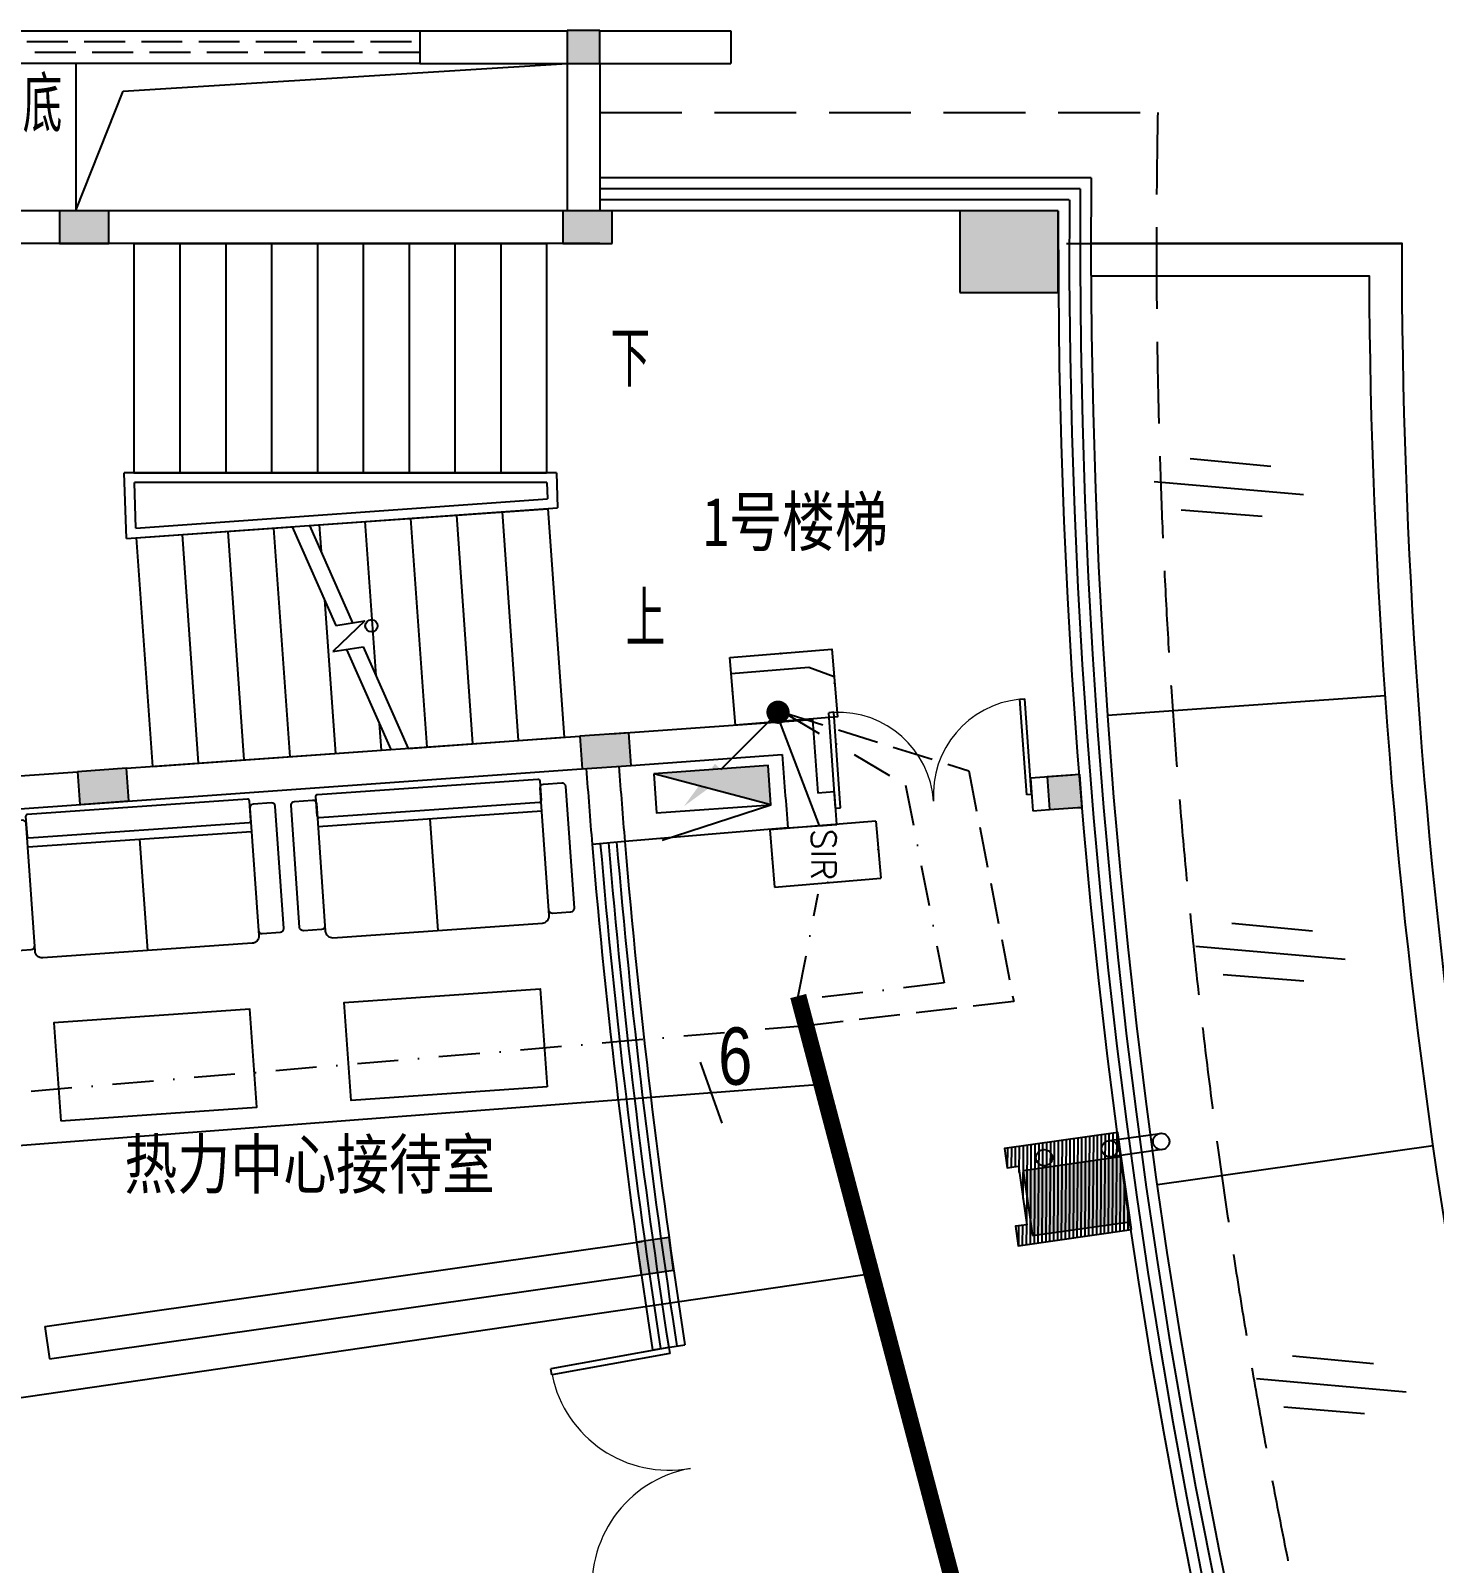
# Model space of a CAD drawing. Extents: x 13680 to 1640314, y -473492 to 65390.
# Drawn here: x 1301844 to 1310418, y -395545 to -386183 of the extents above; entities that cross this region are included whole.
import ezdxf
from ezdxf.enums import TextEntityAlignment as Align

# ---------------------------------------------------------------- set-up
doc = ezdxf.new("R2010")
doc.units = 0
doc.header["$LTSCALE"] = 1000
doc.header["$MEASUREMENT"] = 0
doc.linetypes.add('DASH', pattern=[0.35, 0.25, -0.1])
doc.linetypes.add('DASHDOT', pattern=[1, 0.5, -0.25, 0, -0.25])
for name, color, linetype in [('0-桥架', 120, 'Continuous'), ('AXIS', 1, 'Continuous'), ('COLUMN', 255, 'Continuous'), ('DIM-照明', 3, 'Continuous'), ('DIM_IDEN', 8, 'Continuous'), ('DIM_SYMB', 3, 'Continuous'), ('DM', 1, 'Continuous'), ('DOOR_FIRE', 4, 'Continuous'), ('EQUIP-通讯', 6, 'Continuous'), ('HATCH', 8, 'Continuous'), ('LINE', 123, 'Continuous'), ('LWIRE', 4, 'Continuous'), ('PUB_HATCH', 8, 'Continuous'), ('PUB_TEXT', 7, 'Continuous'), ('S-提资20140812', 6, 'Continuous'), ('S-消防器材提资', 2, 'Continuous'), ('STAIR', 2, 'Continuous'), ('TEL_TEXT', 7, 'Continuous'), ('VPIPE-雨水', 4, 'DASH'), ('WALL', 255, 'Continuous'), ('WINDOW', 2, 'Continuous'), ('WINDOW_GROUND', 21, 'Continuous'), ('WIRE-照明', 120, 'Continuous'), ('室外建筑', 8, 'Continuous'), ('装修家具', 8, 'Continuous')]:
    doc.layers.add(name, color=color, linetype=linetype)
doc.styles.add('_HZTXT', font='txt.shx', dxfattribs={"width": 0.8, "bigfont": 'HZTXT.shx'})
doc.styles.add('_TCH_DIM', font='SIMPLEX', dxfattribs={"bigfont": 'GBCBIG'})
doc.styles.add('_TCH_DIM_T3', font='SIMPLEX', dxfattribs={"width": 0.705882, "bigfont": 'GBCBIG'})
doc.styles.add('_TEL_DIM', font='SIMPLEX', dxfattribs={"width": 0.8, "height": 3.5, "bigfont": 'HZTXT'})
doc.styles.get("Standard").update_dxf_attribs({"font": 'haiwenrs.shx', "bigfont": 'hztxt.shx'})
doc.styles.add('宋体', font='', dxfattribs={"width": 0.8})
doc.styles.get('宋体').set_extended_font_data('SimSun')
doc.dimstyles.new('_TCH_ARROW&&100', dxfattribs={"dimtxt": 297.5, "dimasz": 200, "dimexe": 250, "dimexo": 300, "dimgap": 126.25, "dimtad": 1, "dimdec": 0, "dimzin": 0, "dimdsep": 46, "dimtxsty": '_TCH_DIM_T3', "dimcen": 0.09, "dimclrt": 7, "dimazin": 2, "dimtfac": 1, "dimtdec": 0, "dimtix": 1, "dimtmove": 2, "dimatfit": 3, "dimfxl": 1, "dimtolj": 1, "dimtzin": 0, "dimarcsym": 0})

# ---------------------------------------------------------------- blocks, each defined once
blk = doc.blocks.new('xfx-gz')
at = {"layer": 'S-消防器材提资'}
blk.add_hatch(color=8, dxfattribs=at).paths.add_polyline_path([(0, 240), (0, 0), (700, 0)])
at = {"layer": 'S-消防器材提资', "color": 8}
for p, q in [((677.9, 408.2), (0, 240)), ((0, 240), (700, 0))]:
    blk.add_line(p, q, dxfattribs=at)
blk.add_lwpolyline([(700, 0), (700, 240), (0, 240), (0, 0)], close=True, dxfattribs=at)
blk = doc.blocks.new('yg')
at = {"layer": 'VPIPE-雨水', "linetype": 'Continuous'}
blk.add_circle((400326.7, 293633.6), 50, dxfattribs=at)
blk = doc.blocks.new('$DorLib2D$00000002')
for p, q in [((-0.5, 0), (-0.5, 0.4875)), ((-0.475, 0.4875), (-0.5, 0.4875)), ((-0.475, 0), (-0.475, 0.4875)), ((0.475, 0), (0.475, 0.4875)), ((0.475, 0.4875), (0.5, 0.4875)), ((0.5, 0), (0.5, 0.4875)), ((-0.5, 0), (-0.475, 0)), ((0.5, 0), (0.475, 0))]:
    blk.add_line(p, q)
at = {"lineweight": 13}
for centre, start, end in [((-0.4875, 0), 0, 88.53072), ((0.4875, 0), 91.46928, 180)]:
    blk.add_arc(centre, 0.4875, start, end, dxfattribs=at)
blk = doc.blocks.new('*D324')
at = {"layer": 'AXIS', "color": 0, "lineweight": -2, "transparency": 16777216}
for p, q in [((1283282.9, -403645.3), (1280032.9, -403645.3)), ((1331197.3, -459746), (1330688.9, -462956))]:
    blk.add_line(p, q, dxfattribs=at)
blk.add_arc((1340082.9, -403645.3), 59800, 180.191648, 260.808259, dxfattribs=at)
at = {"layer": 'AXIS', "color": 0, "transparency": 16777216}
for points in [[(1280249.9, -403845.4), (1280316.6, -403845.3), (1280282.9, -403645.3)], [(1330535.8, -462644.5), (1330525.3, -462710.4), (1330728, -462709.1)]]:
    blk.add_solid(points, dxfattribs=at)
at = {"layer": 'Defpoints', "color": 0, "transparency": 16777216}
for p in [(1283582.9, -403645.3), (1340082.9, -403645.3), (1286800.7, -430793.9), (1331244.3, -459449.7)]:
    blk.add_point(p, dxfattribs=at)
at = {"layer": 'AXIS', "color": 7, "transparency": 16777216, "insert": (1294819.7, -442303.7), "char_height": 297.5, "attachment_point": 5, "rotation": 310.49995, "style": '_TCH_DIM_T3'}
blk.add_mtext('\\A1;81°', dxfattribs=at)
blk = doc.blocks.new('A$C746E4A17')
at = {"layer": 'WALL'}
h = blk.add_hatch(dxfattribs=at)
h.set_pattern_fill('ANSI31', color=8, scale=15)
h.set_pattern_definition([(45, (0, 0), (-16.83798, 16.83798), [])])
h.paths.add_polyline_path([(7582, -7466.3), (7582, -6866.3), (6952, -6866.3), (6952, -6986.3), (6952, -7346.3), (6952, -7466.3)])
h.paths.add_polyline_path([(7955.8, -1586.8), (8040.3, -992.8), (7416.6, -904), (7399.7, -1022.8), (7349, -1379.2), (7332.1, -1498)])
h.paths.add_polyline_path([(8449.9, -15501.1), (8576.3, -16087.6), (7892.1, -16235.1), (7866.8, -16117.8), (7935.2, -16103), (7859.4, -15751.1), (7790.9, -15765.8), (7765.7, -15648.5)])
h.paths.add_polyline_path([(12384.6, -26363.8), (12669.6, -26891.8), (12053.6, -27224.3), (11996.6, -27118.7), (12058.2, -27085.4), (11887.2, -26768.6), (11825.6, -26801.9), (11768.6, -26696.3)])
h.paths.add_polyline_path([(7664.2, -9712), (7706.7, -10310.5), (7008.4, -10360), (6999.9, -10240.3), (7069.8, -10235.4), (7044.3, -9876.3), (6974.4, -9881.2), (6965.9, -9761.5)])
h.paths.add_polyline_path([(10015.3, -21024.4), (10223.1, -21587.3), (9566.4, -21829.7), (9524.8, -21717.1), (9590.5, -21692.9), (9465.8, -21355.2), (9400.2, -21379.4), (9358.6, -21266.8)])
h.paths.add_polyline_path([(10029.9, 6840.7), (10237.5, 7403.6), (9580.8, 7645.9), (9539.3, 7533.3), (9605, 7509.1), (9480.3, 7171.3), (9414.7, 7195.6), (9373.1, 7083)])
h.paths.add_polyline_path([(15454.1, 17041.6), (15810.5, 17524.2), (15247.5, 17940.1), (15176.2, 17843.6), (15232.5, 17802), (15018.6, 17512.4), (14962.3, 17554), (14891, 17457.5)])
h.paths.add_polyline_path([(8437.2, 1219.8), (8563.5, 1806.3), (7879.2, 1953.7), (7853.9, 1836.4), (7922.4, 1821.6), (7846.6, 1469.7), (7778.2, 1484.4), (7752.9, 1367.1)])
h.paths.add_polyline_path([(12356.9, 12088.8), (12641.8, 12616.9), (12025.8, 12949.3), (11968.8, 12843.6), (12030.4, 12810.4), (11859.5, 12493.6), (11797.9, 12526.8), (11740.9, 12421.2)])
at = {"layer": 'WALL', "color": 2}
blk.add_lwpolyline([(15454.1, 17041.6), (15810.5, 17524.2), (15247.5, 17940.1), (15176.2, 17843.6), (15232.5, 17802), (15018.6, 17512.4), (14962.3, 17554), (14891, 17457.5), (15454.1, 17041.6)], dxfattribs=at)
blk = doc.blocks.new('A$C78CF44EF')
at = {"layer": '装修家具', "color": 4}
blk.add_line((2563.3, 1138.3), (1215.3, 1138.3), dxfattribs=at)
at = {"layer": '装修家具', "color": 8}
for p, q in [((2574.3, 1083.3), (1204.3, 1083.3)), ((1889.3, 1083.3), (1889.3, 401.3))]:
    blk.add_line(p, q, dxfattribs=at)
at = {"layer": '装修家具', "color": 4, "flags": 128}
for points in [[(1204.3, 478.3, -0.414214), (1182.3, 456.3), (1071.3, 456.3, -0.414216), (1049.3, 478.3), (1049.3, 1226.3, -0.198904), (1055.7, 1241.9, -0.198911), (1071.3, 1248.3), (1182.3, 1248.3, -0.414211), (1204.3, 1226.3, -0.414211)], [(1204.3, 1149.3), (1204.3, 1270.3, -0.198896), (1207.5, 1278.1, -0.198912), (1215.3, 1281.3), (2563.3, 1281.3, -0.414208), (2574.3, 1270.3), (2574.3, 1149.3)], [(1204.3, 1226.3), (1204.3, 445.3, 0.414215), (1248.3, 401.3), (2530.3, 401.3, 0.414214), (2574.3, 445.3), (2574.3, 1226.3)], [(2574.3, 1226.3, -0.414214), (2596.3, 1248.3), (2707.3, 1248.3, -0.198912), (2722.9, 1241.9, -0.198912), (2729.3, 1226.3), (2729.3, 478.3, -0.414218), (2707.3, 456.3), (2596.3, 456.3, -0.414216), (2574.3, 478.3, -0.414216)]]:
    blk.add_lwpolyline(points, format="xyb", dxfattribs=at)
at = {"layer": '装修家具', "color": 4}
blk.add_lwpolyline([(2489.3, -598.7), (1289.3, -598.7), (1289.3, 1.3), (2489.3, 1.3)], close=True, dxfattribs=at)
at = {"layer": '装修家具', "color": 8}
for centre, start, end in [((1215.3, 1149.3), 180, 270), ((2563.3, 1149.3), 270, 0)]:
    blk.add_arc(centre, 11, start, end, dxfattribs=at)
blk = doc.blocks.new('$TelecSys$00000080')
for p, q in [((-0.7, -0.7), (0, 0)), ((0.104, 0.104), (0.104, 0.104)), ((-0.104, -0.104), (-0.104, -0.104))]:
    blk.add_line(p, q)
at = {"const_width": 0.142}
blk.add_lwpolyline([(0.071, 0, 1), (-0.071, 0, 1)], format="xyb", close=True, dxfattribs=at)
blk.add_solid([(-0.63, -0.77), (-0.77, -0.63), (-1.15, -1.15)])
at = {"width": 0.8, "flags": 9}
blk.add_attdef('A', (0, 0), '', height=0.00002, rotation=180, dxfattribs=at)
blk = doc.blocks.new('$equip$00001876')
at = {"color": 0, "linetype": 'Continuous'}
blk.add_lwpolyline([(-0.625, 0.415), (0.625, 0.415), (0.625, -0.415), (-0.625, -0.415)], close=True, dxfattribs=at)
blk.add_lwpolyline([(0.625, 0.075), (0.325, 0.215), (-0.625, 0.215)], dxfattribs=at)
for p in [(0, 0.415), (-0.625, 0), (0.625, 0), (0, -0.415)]:
    blk.add_point(p)
at = {"layer": 'TEL_TEXT', "style": '_TEL_DIM', "flags": 1}
blk.add_attdef('A', text='', height=0.00002, dxfattribs=at).set_placement((0, 0), align=Align.MIDDLE_CENTER)
blk = doc.blocks.new('$equip$00001889')
for p, q in [((-0.65, 0.35), (-0.65, -0.35)), ((0.65, 0.35), (-0.65, 0.35)), ((0.65, 0.35), (0.65, -0.35)), ((-0.65, -0.35), (0.65, -0.35))]:
    blk.add_line(p, q)
for p in [(0, 0.35), (-0.65, 0), (0.65, 0), (0, -0.35)]:
    blk.add_point(p)
at = {"color": 7, "style": '_TEL_DIM'}
blk.add_attdef('$TEXT$', text='', height=0.3, dxfattribs=at).set_placement((-0.02, -0.003), align=Align.MIDDLE_CENTER)
at = {"color": 7, "style": '_TEL_DIM', "flags": 1}
blk.add_attdef('A', text='', height=0.00002, dxfattribs=at).set_placement((0, 0), align=Align.MIDDLE_CENTER)
blk = doc.blocks.new('$TelecSys$00000095')
blk.add_line((0.4, 0.4), (-0.4, -0.4))
at = {"width": 0.8}
blk.add_attdef('N', text='', height=1, dxfattribs=at).set_placement((-0.017, 1.056), align=Align.MIDDLE)
blk = doc.blocks.new('2FX')
at = {"layer": 'PUB_HATCH', "linetype": 'ByBlock'}
for points in [[(1296084.6, -402545.3), (1296284.6, -402545.3), (1296284.6, -402345.3), (1296084.6, -402345.3)], [(1299030.4, -407103.4), (1299229.9, -407089.3), (1299215.8, -406889.8), (1299016.3, -406903.9)], [(1296508.6, -409746), (1296536.8, -409944), (1296734.8, -409915.8), (1296706.6, -409717.8)]]:
    blk.add_hatch(color=256, dxfattribs=at).paths.add_polyline_path(points)
at = {"layer": 'PUB_HATCH'}
for points in [[(1292984.1, -403445.1), (1292984.1, -403645.1), (1293284.1, -403645.1), (1293284.1, -403445.1)], [(1296058.6, -403445.1), (1296058.6, -403645.1), (1296358.6, -403645.1), (1296358.6, -403445.1)], [(1298483.8, -403445.3), (1298483.8, -403945.3), (1299083.8, -403945.3), (1299083.8, -403445.3)], [(1296161.6, -406654.9), (1296175.8, -406854.4), (1296475, -406833.2), (1296460.9, -406633.7)], [(1293094.4, -406871.7), (1293108.5, -407071.2), (1293407.8, -407050), (1293393.6, -406850.5)], [(1298870.6, -409308.8), (1298927, -409704.8), (1299521, -409620.3), (1299464.6, -409224.3)]]:
    blk.add_hatch(color=256, dxfattribs=at).paths.add_polyline_path(points)
at = {"layer": 'COLUMN', "linetype": 'ByBlock'}
for p, q in [((1296284.6, -402345.3), (1296084.6, -402345.3)), ((1296084.6, -402345.3), (1296084.6, -402545.3)), ((1296284.6, -402545.3), (1296284.6, -402345.3)), ((1296084.6, -402545.3), (1296284.6, -402545.3)), ((1299215.8, -406889.8), (1299016.3, -406903.9)), ((1299016.3, -406903.9), (1299030.4, -407103.4)), ((1299229.9, -407089.3), (1299215.8, -406889.8)), ((1299030.4, -407103.4), (1299229.9, -407089.3)), ((1296706.6, -409717.8), (1296508.6, -409746)), ((1296508.6, -409746), (1296536.8, -409944)), ((1296734.8, -409915.8), (1296706.6, -409717.8)), ((1296536.8, -409944), (1296734.8, -409915.8))]:
    blk.add_line(p, q, dxfattribs=at)
at = {"layer": 'COLUMN'}
for p, q in [((1293083.8, -402545.6), (1293083.8, -403444.8)), ((1298483.8, -403445.3), (1298483.8, -403945.3)), ((1299083.8, -403445.3), (1298483.8, -403445.3)), ((1299083.8, -403945.3), (1299083.8, -403445.3)), ((1298483.8, -403945.3), (1299083.8, -403945.3)), ((1299464.6, -409224.3), (1298870.6, -409308.8)), ((1299521, -409620.3), (1299464.6, -409224.3)), ((1298870.6, -409308.8), (1298927, -409704.8)), ((1298927, -409704.8), (1299521, -409620.3))]:
    blk.add_line(p, q, dxfattribs=at)
at = {"layer": 'DIM_IDEN', "linetype": 'ByBlock'}
blk.add_circle((1294888.8, -405980.1), 37.2, dxfattribs=at)
at = {"layer": 'DIM_SYMB'}
for points in [[(1296296.3, -404345.3, 0, 0, 0), (1292394.2, -404345.3, 0, 0, 0), (1292467.8, -406130.4, 0, 0, 0), (1293756.4, -406051.2, 80, 0, 0), (1294055.8, -406032.8, 0, 0, 0)], [(1299493.5, -404908.9, 0, 0, 0), (1299511.1, -405529, 80, 0, 0), (1299519.6, -405828.9, 0, 0, 0)], [(1296389.3, -405937.1, 0, 0, 0), (1296015.8, -405963.5, 0, 0, 0), (1295477.2, -406001.6, 80, 0, 0), (1295177.9, -406022.8, 0, 0, 0)], [(1300341, -412064.6, 0, 0, 0), (1300234, -411611.6, 80, 0, 0), (1300165, -411319.7, 0, 0, 0)]]:
    blk.add_lwpolyline(points, format="xyseb", dxfattribs=at)
at = {"layer": 'DM', "color": 6, "linetype": 'ByBlock'}
for p, q in [((1299396.2, -409124.7), (1299705.7, -409081.3)), ((1299719.6, -409180.1), (1299410, -409223.4))]:
    blk.add_line(p, q, dxfattribs=at)
for centre in [(1299712.7, -409130.6), (1299398.9, -409174.6)]:
    blk.add_circle(centre, 50, dxfattribs=at)
at = {"layer": 'LINE', "linetype": 'DASH', "ltscale": 2}
blk.add_line((1296283.8, -402845.3), (1299691.7, -402845.3), dxfattribs=at)
at = {"layer": 'LINE'}
for points in [[(1299888.9, -404958.6), (1300382.2, -405005.2)], [(1299669, -405098.4), (1300582.2, -405178.4)], [(1299835.6, -405271.6), (1300328.9, -405311.5)]]:
    blk.add_lwpolyline(points, dxfattribs=at)
at = {"layer": 'LINE', "linetype": 'DASH', "ltscale": 2}
for radius, start, end in [(55400, 179.17262, 261.82632), (40400, 178.86539, 262.13356)]:
    blk.add_arc((1340083.8, -403645.3), radius, start, end, dxfattribs=at)
at = {"layer": 'STAIR'}
for p, q in [((1293373.1, -402715.1), (1296083.8, -402545.6)), ((1293083.8, -403444.8), (1293373.1, -402715.1)), ((1293438.6, -403645.3), (1295958.6, -403645.3)), ((1293438.6, -403645.3), (1293438.6, -405045.3)), ((1293718.6, -403645.3), (1293718.6, -405045.3)), ((1293998.6, -403645.3), (1293998.6, -405045.3)), ((1294278.6, -403645.3), (1294278.6, -405045.3)), ((1294558.6, -403645.3), (1294558.6, -405045.3)), ((1294838.6, -403645.3), (1294838.6, -405045.3)), ((1295118.6, -403645.3), (1295118.6, -405045.3)), ((1295398.6, -403645.3), (1295398.6, -405045.3)), ((1295678.6, -403645.3), (1295678.6, -405045.3)), ((1295958.6, -403645.3), (1295958.6, -405045.3)), ((1296018.7, -405045.3), (1293378.6, -405045.3)), ((1293392.8, -405447.5), (1293378.6, -405045.3)), ((1293438.6, -405045.3), (1295958.6, -405045.3)), ((1296018.7, -405045.3), (1296026.3, -405261)), ((1295960.8, -405105.3), (1293440.8, -405105.3)), ((1293450.6, -405383.2), (1293440.8, -405105.3)), ((1295960.8, -405105.3), (1295964.3, -405205.2)), ((1293392.8, -405447.5), (1296026.3, -405261)), ((1293450.6, -405383.2), (1295964.3, -405205.2)), ((1294511.2, -405368.3), (1295966.4, -405265.2)), ((1295966.4, -405265.2), (1296065.3, -406661.7)), ((1294569.9, -405364.1), (1294581.5, -405527.2)), ((1294849.2, -405344.3), (1294915.7, -406283.3)), ((1295128.5, -405324.6), (1295227.4, -406721.1)), ((1295407.8, -405304.8), (1295506.7, -406701.3)), ((1295687.1, -405285), (1295786, -406681.5)), ((1293452.7, -405443.2), (1294405.2, -405375.8)), ((1293452.7, -405443.2), (1293551.6, -406839.7)), ((1293732, -405423.4), (1293830.9, -406819.9)), ((1294011.3, -405403.7), (1294110.2, -406800.2)), ((1294290.6, -405383.9), (1294389.5, -406780.4)), ((1294405.2, -405375.8), (1294671.5, -405978.3)), ((1294511.2, -405368.3), (1294773.8, -405962.4)), ((1294602.3, -405821.7), (1294668.8, -406760.6)), ((1294847.8, -405950.8), (1294653.9, -406137.2)), ((1294671.5, -405978.3), (1294847.8, -405950.8)), ((1294653.9, -406137.2), (1294838.4, -406108.4)), ((1294838.4, -406108.4), (1295112.8, -406729.2)), ((1294736.1, -406124.4), (1295006.8, -406736.7)), ((1294936.5, -406577.8), (1294948.1, -406740.8)), ((1295112.8, -406729.2), (1296065.3, -406661.7)), ((1293551.6, -406839.7), (1295006.8, -406736.7))]:
    blk.add_line(p, q, dxfattribs=at)
at = {"layer": 'WALL'}
for p, q in [((1295183.6, -402345.6), (1296084.6, -402345.6)), ((1295183.6, -402345.6), (1295183.6, -402545.6)), ((1296284.6, -402345.6), (1297083.8, -402345.6)), ((1297083.8, -402345.6), (1297083.8, -402545.6)), ((1295183.6, -402545.6), (1296083.8, -402545.6)), ((1296083.8, -402545.6), (1296083.8, -403445.1)), ((1296283.8, -402545.6), (1296283.8, -403445.1)), ((1296283.8, -402545.6), (1297083.8, -402545.6)), ((1292984.1, -403445.3), (1291283.8, -403445.3)), ((1292984.1, -403445.1), (1292984.1, -403645.1)), ((1293284.1, -403445.1), (1292984.1, -403445.1)), ((1293284.1, -403645.1), (1293284.1, -403445.1)), ((1296058.6, -403445.3), (1293284.1, -403445.3)), ((1296058.6, -403445.1), (1296058.6, -403645.1)), ((1296358.6, -403445.1), (1296058.6, -403445.1)), ((1296358.6, -403645.1), (1296358.6, -403445.1)), ((1293134.1, -403645.3), (1291283.8, -403645.3)), ((1292984.1, -403645.1), (1293284.1, -403645.1)), ((1296283.8, -403645.3), (1293134.1, -403645.3)), ((1296058.6, -403645.1), (1296358.6, -403645.1)), ((1296283.8, -403645.1), (1296283.8, -403645.3)), ((1296355.6, -406641.1), (1297583.1, -406553.1)), ((1293393.7, -406850.9), (1296161.6, -406654.9)), ((1296460.9, -406633.7), (1296161.6, -406654.9)), ((1296161.6, -406654.9), (1296175.8, -406854.4)), ((1296475, -406833.2), (1296460.9, -406633.7)), ((1296475, -406833.1), (1297397.8, -406766.9)), ((1293393.6, -406850.5), (1293094.4, -406871.7)), ((1293258.2, -407061), (1296200.8, -406852.6)), ((1293407.8, -407050), (1293393.6, -406850.5)), ((1296175.8, -406854.4), (1296475, -406833.2)), ((1291199.2, -407006.3), (1293094.4, -406872.1)), ((1293094.4, -406871.7), (1293108.5, -407071.2)), ((1299169.6, -406893.1), (1298914.1, -406911)), ((1298914.1, -406911), (1298928.1, -407110.5)), ((1293108.5, -407071.2), (1293407.8, -407050)), ((1297717.1, -406995), (1297616.2, -407002.1)), ((1297731.1, -407194.5), (1297717.1, -406995)), ((1291213.2, -407205.8), (1293258.2, -407061)), ((1298928.1, -407110.5), (1299030.4, -407103.3)), ((1299183.6, -407092.6), (1299227.4, -407089.5)), ((1299227.4, -407089.5), (1299227.4, -407089.5)), ((1297432.9, -407215.4), (1297731.1, -407194.5)), ((1296436.4, -407298.8), (1296237.1, -407315.5)), ((1292894.7, -410260.3), (1296542.9, -409741.1)), ((1292922.8, -410458.3), (1296536.9, -409944)), ((1292894.7, -410260.3), (1292922.8, -410458.3))]:
    blk.add_line(p, q, dxfattribs=at)
at = {"layer": 'WALL', "color": 8, "linetype": 'ByBlock'}
blk.add_line((1297432.9, -407215.4), (1296436.4, -407298.8), dxfattribs=at)
at = {"layer": 'WALL', "linetype": 'ByBlock'}
blk.add_line((1296605.9, -410403.6), (1296803.5, -410372.9), dxfattribs=at)
at = {"layer": 'WALL'}
for centre, radius, start, end in [((1340183.4, -403637.2), 42700, 183.9157, 184.51973), ((1340183.4, -403637.2), 42900, 184.18368, 184.7845), ((1340083.8, -403645.3), 44000, 184.18022, 184.78481), ((1340083.8, -403645.3), 43800, 184.18082, 184.78481)]:
    blk.add_arc(centre, radius, start, end, dxfattribs=at)
at = {"layer": 'WALL', "color": 4}
for radius in [44000, 43800]:
    blk.add_arc((1340083.8, -403645.3), radius, 184.78481, 188.83543, dxfattribs=at)
at = {"layer": 'WALL', "color": 8}
for radius in [43950, 43900, 43850]:
    blk.add_arc((1340083.8, -403645.3), radius, 184.78481, 188.83543, dxfattribs=at)
at = {"layer": 'WINDOW'}
for p, q in [((1289283.8, -402345.6), (1295183.6, -402345.6)), ((1295183.6, -402545.6), (1289283.8, -402545.6)), ((1299285.7, -403245.3), (1296282, -403245.3)), ((1299218.1, -403312.3), (1296282, -403312.3)), ((1299151.6, -403378.3), (1296282, -403378.3)), ((1299084.3, -403445.3), (1296282, -403445.3))]:
    blk.add_line(p, q, dxfattribs=at)
at = {"layer": 'WINDOW', "linetype": 'DASH'}
for p, q in [((1289283.8, -402412.6), (1295183.6, -402412.6)), ((1295183.6, -402478.6), (1289283.8, -402478.6))]:
    blk.add_line(p, q, dxfattribs=at)
at = {"layer": 'WINDOW'}
for radius, start, end in [(55000, 179.58332, 261.41561), (40800, 179.43829, 261.56064), (54933, 179.6527, 261.34624), (54867, 179.7212, 261.27773), (40933, 179.62629, 261.37265), (40867, 179.53315, 261.46579), (54800, 179.79091, 261.20802), (41000, 179.72053, 261.27841)]:
    blk.add_arc((1340083.8, -403645.3), radius, start, end, dxfattribs=at)
at = {"layer": '室外建筑'}
for p, q in [((1299133.8, -403645.3), (1301183.8, -403645.3)), ((1299385.7, -406526.9), (1301081.4, -406406.8)), ((1299690.8, -409394.1), (1301373.8, -409154.6))]:
    blk.add_line(p, q, dxfattribs=at)
for points, format in [([(1307239.4, -424489, -0.142321), (1301183.8, -403645.3), (1299283.8, -403645.3)], "xyb"), ([(1307070.6, -424596.1, -0.141017), (1300984.3, -403845.3), (1299284.3, -403845.3)], "xyb"), ([(1301170.7, -408879, 0, 0, 0), (1300528.6, -408942.4, 80, 0, 0), (1300230.1, -408971.9, 0, 0, 0)], "xyseb")]:
    blk.add_lwpolyline(points, format=format, dxfattribs=at)
for points in [[(1300144.1, -407796.6), (1300637.4, -407843.2)], [(1299924.1, -407936.5), (1300837.4, -408016.4)], [(1300090.8, -408109.6), (1300584.1, -408149.5)], [(1300515.5, -410439.2), (1301008.7, -410485.8)], [(1300295.5, -410579), (1301208.7, -410658.9)], [(1300462.1, -410752.1), (1300955.4, -410792.1)]]:
    blk.add_lwpolyline(points, dxfattribs=at)
at = {"layer": 'DOOR_FIRE', "xscale": 1200.000000000012, "yscale": 1200.000000000012, "zscale": 200, "rotation": 4.014654475287811}
blk.add_blockref('$DorLib2D$00000002', (1298322.6, -407052.7), dxfattribs=at)
at = {"layer": 'HATCH'}
blk.add_blockref('yg', (898671, -702863.5), dxfattribs=at)
at = {"layer": 'S-提资20140812', "rotation": 184.0500028247542}
blk.add_blockref('xfx-gz', (1297311.3, -406834.7), dxfattribs=at)
at = {"layer": 'WINDOW', "xscale": -1500.000000000023, "yscale": -1500.000000000023, "zscale": -1500.000000000023, "rotation": 280.2174666939796}
blk.add_blockref('$DorLib2D$00000002', (1296837.6, -411127), dxfattribs=at)
at = {"layer": 'WINDOW_GROUND', "linetype": 'ByBlock', "rotation": 44.53997548902809}
blk.add_blockref('A$C746E4A17', (1300470.2, -432654.9), dxfattribs=at)
at = {"layer": '装修家具', "linetype": 'ByBlock', "rotation": 3.972718266757711}
blk.add_blockref('A$C78CF44EF', (1293436.6, -408372.4), dxfattribs=at)
at = {"layer": '装修家具', "linetype": 'ByBlock', "xscale": -1, "rotation": 3.972767937821376}
blk.add_blockref('A$C78CF44EF', (1295433, -408233.8), dxfattribs=at)
at = {"layer": 'PUB_TEXT', "linetype": 'ByBlock', "style": '_TCH_DIM'}
blk.add_text('板底', height=337.59, dxfattribs=at).set_placement((1292514.9, -402966.1))
at = {"layer": 'PUB_TEXT', "style": '_TCH_DIM'}
for s, p in [('下', (1296348.8, -404520.3)), ('上', (1296441.6, -406108.3))]:
    blk.add_text(s, height=337.6, dxfattribs=at).set_placement(p)
at = {"layer": 'PUB_TEXT', "linetype": 'ByBlock', "style": '宋体', "width": 0.8}
for s, p in [('1号楼梯', (1296912.5, -405492.4)), ('热力中心接待室', (1293379.9, -409417.4))]:
    blk.add_text(s, height=296.2, dxfattribs=at).set_placement(p)
at = {"layer": 'WALL', "color": 2, "style": '_HZTXT', "width": 0.8, "flags": 8}
blk.add_attdef('北', text='', height=500, rotation=8, dxfattribs=at).set_placement((1282216.6, -399376.5), align=Align.MIDDLE)
at = {"layer": 'AXIS'}
dim = blk.add_angular_dim_3p(base=(1286800.7, -430793.9), center=(1340082.9, -403645.3), p1=(1283582.9, -403645.3), p2=(1331244.3, -459449.7), dimstyle='_TCH_ARROW&&100', dxfattribs=at)
dim.commit()
dim.dimension.update_dxf_attribs({"geometry": '*D324', "text_midpoint": (1294819.7, -442303.7)})

msp = doc.modelspace()

# ---------------------------------------------------------------- linework, layer by layer
at = {"layer": '0-桥架', "color": 120, "const_width": 100}
msp.add_lwpolyline([(1306532.272, -392079.559), (1308958.06, -401263.847), (1311855.105, -407892.998), (1313582.04, -411286.756)], dxfattribs=at)
at = {"layer": 'WIRE-照明'}
for p, q in [((1306408.87, -390381.606), (1306659.959, -391039.514)), ((1298302.159, -393256.042), (1306674.654, -392618.635)), ((1297539.528, -395151.633), (1306979.795, -393773.929))]:
    msp.add_line(p, q, dxfattribs=at)
at = {"layer": 'WIRE-照明', "linetype": 'DASH'}
for p, q in [((1306444.438, -390347.982), (1307573.964, -390703.927)), ((1307573.964, -390703.927), (1307848.786, -392112.365)), ((1307848.786, -392112.365), (1306580.368, -392261.657))]:
    msp.add_line(p, q, dxfattribs=at)
at = {"layer": 'WIRE-照明', "linetype": 'DASHDOT', "ltscale": 0.5}
for p, q in [((1306444.438, -390347.982), (1307188.242, -390790.556)), ((1307188.242, -390790.556), (1307424.169, -391999.662)), ((1306532.272, -392079.559), (1306654.041, -391455.9)), ((1307424.169, -391999.662), (1306580.368, -392098.977)), ((1306580.368, -392261.657), (1300583.085, -392768.663))]:
    msp.add_line(p, q, dxfattribs=at)

# ---------------------------------------------------------------- block references
msp.add_blockref('2FX', (9036.596, 16162.546))
at = {"layer": 'DIM-照明'}
ref = msp.add_blockref('$TelecSys$00000095', (1305998.933, -392670.078), dxfattribs=dict(at, xscale=350, yscale=350, zscale=350, rotation=64.6178086271589))
ref.add_attrib('N', '6', dxfattribs={"layer": '0', "color": 7, "height": 350, "width": 0.8}).set_placement((1306147.56, -392446.129), align=Align.MIDDLE)
at = {"layer": 'EQUIP-通讯', "xscale": 499.9999999999886, "yscale": 499.9999999999886, "zscale": 499.9999999999886, "rotation": 4.667519697299503}
msp.add_blockref('$equip$00001876', (1306443.072, -390193.506), dxfattribs=at)
at = {"layer": 'EQUIP-通讯'}
ref = msp.add_blockref('$equip$00001889', (1306697.524, -391211.979), dxfattribs=dict(at, xscale=499.9999999999628, yscale=499.9999999999628, zscale=499.9999999999628, rotation=4.790039007138965))
ref.add_attrib('$TEXT$', 'SIR', dxfattribs={"layer": '0', "color": 7, "height": 150, "rotation": 269.7679076, "style": '_TEL_DIM'}).set_placement((1306687.685, -391214.384), align=Align.MIDDLE_CENTER)
at = {"layer": 'LWIRE', "xscale": 500, "yscale": 500, "zscale": 500}
msp.add_blockref('$TelecSys$00000080', (1306408.87, -390345.981), dxfattribs=at)

doc.saveas('drawing.dxf')
